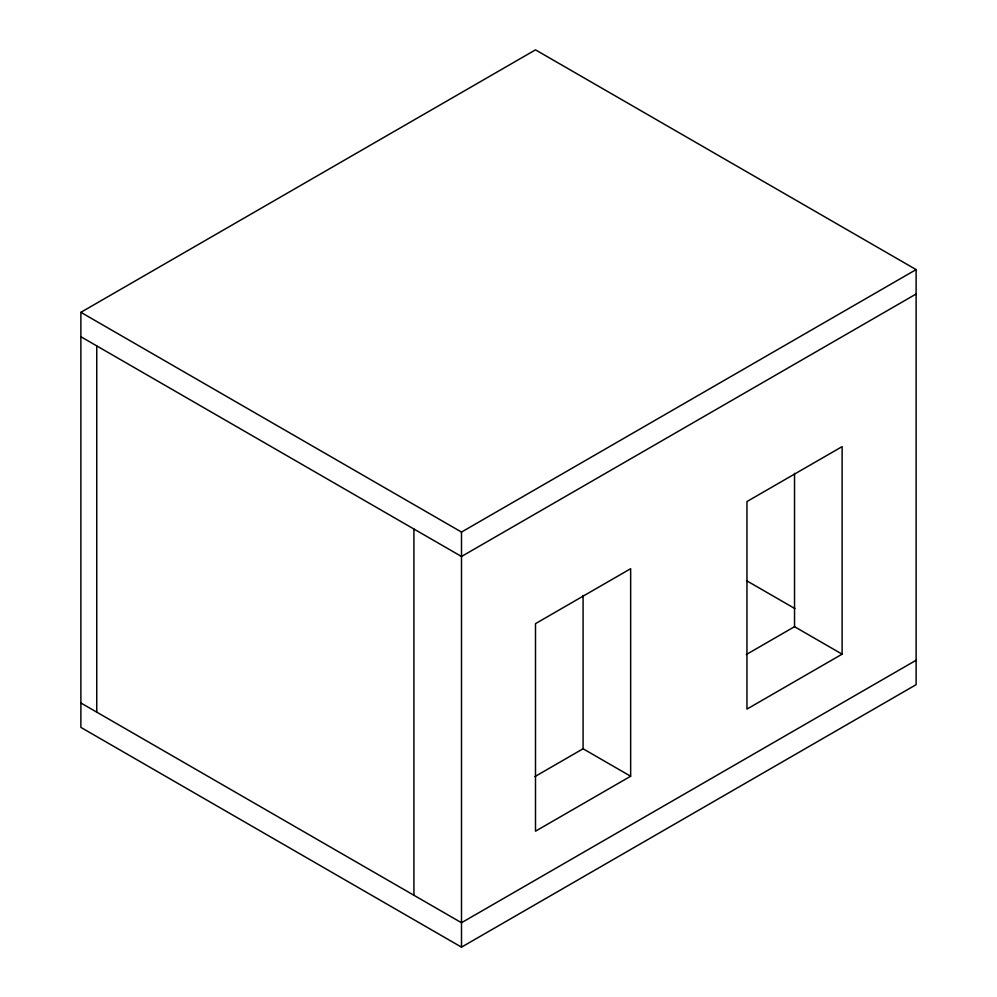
<?xml version="1.0" encoding="UTF-8"?>
<svg xmlns="http://www.w3.org/2000/svg" width="997" height="997" viewBox="0 0 997 997"><rect width="100%" height="100%" fill="white"/><g stroke="black" fill="none" stroke-linecap="round" stroke-linejoin="round"><path stroke-width="1.5" d="M80.882 312.323L535.501 49.85L916.118 269.601L916.118 684.677L461.499 947.15L80.882 727.399L80.882 312.323L461.499 532.074L916.118 269.601M916.118 294.015L461.499 556.488L80.882 336.737M534.828 776.626L583.083 748.772L630.652 776.239L630.652 568.701L535.501 623.636L535.501 831.174L630.652 776.239M746.292 654.543L794.534 626.689L842.116 654.157L842.116 446.619L746.952 501.553L746.952 709.091L842.116 654.157M916.118 660.263L461.499 922.736L80.882 702.985M746.504 580.653L794.896 608.581M794.534 473.351L794.534 626.689M583.083 595.433L583.083 748.772M461.499 532.074L461.499 947.15M413.917 529.021L413.917 895.269M96.746 345.897L96.746 712.145"/></g></svg>
